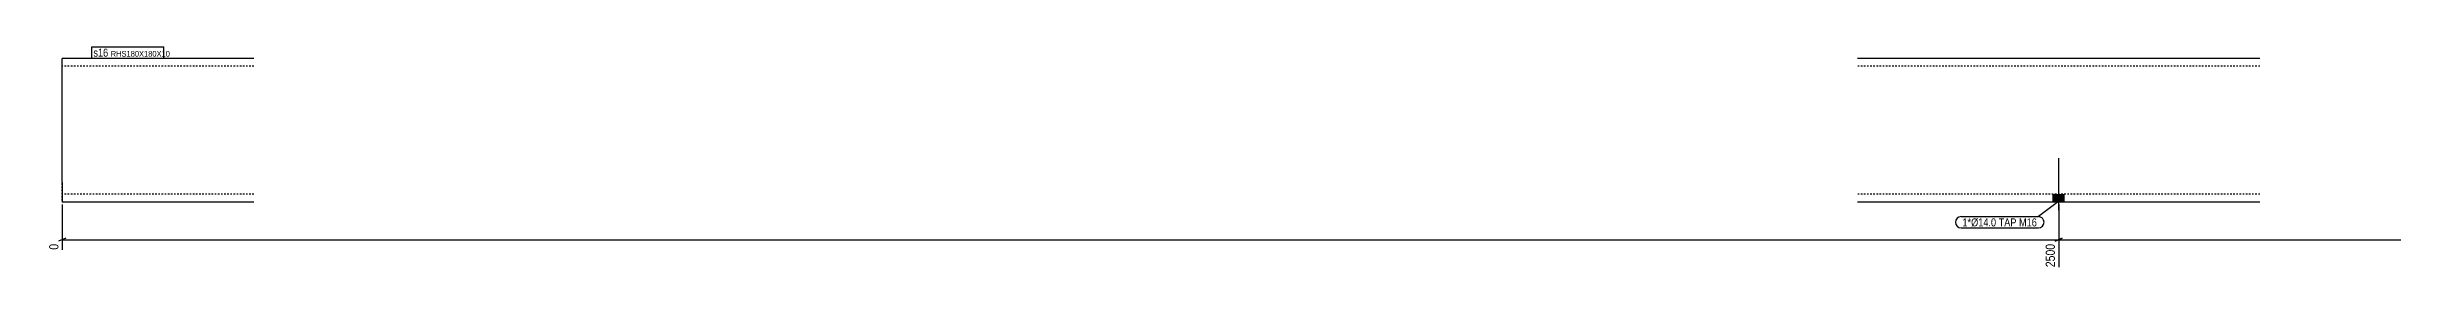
# Model space of a CAD drawing. Header units: millimetres. Extents: x 7 to 17784, y 7 to 355.
# Drawn here: x 7 to 2943, y 7 to 285 of the extents above; entities that cross this region are included whole.
import ezdxf

# ---------------------------------------------------------------- set-up
doc = ezdxf.new("R2010")
doc.units = ezdxf.units.MM
doc.linetypes.add('DXK_LINE_DOT2', pattern=[3.9198, 1.9599, -1.9599])
for name, color, linetype in [('MÅLSÆTNING', 7, 'Continuous'), ('STÅL', 7, 'Continuous'), ('TEKST', 7, 'Continuous')]:
    doc.layers.add(name, color=color, linetype=linetype)
doc.styles.add('Arial Narrow', font='ARIALN.TTF', dxfattribs={"height": 0.2})

msp = doc.modelspace()

# ---------------------------------------------------------------- hatches: boundary and pattern name
at = {"layer": 'STÅL', "linetype": 'Continuous'}
msp.add_hatch(color=3, dxfattribs=at).paths.add_polyline_path([(2532.8, 100.6), (2518.8, 100.6), (2518.8, 90.6), (2532.8, 90.6)])

# ---------------------------------------------------------------- linework, layer by layer
at = {"layer": 'MÅLSÆTNING', "color": 7, "linetype": 'Continuous'}
for p, q in [((25.8, 87.6), (25.8, 30.9)), ((2525.8, 87.6), (2525.8, 9)), ((30.3, 45.2), (21.3, 41.6)), ((25.8, 43.4), (2525.8, 43.4)), ((2521.3, 41.6), (2530.3, 45.2))]:
    msp.add_line(p, q, dxfattribs=at)
at = {"layer": 'STÅL', "color": 2, "linetype": 'Continuous'}
for p, q in [((265.8, 270.6), (25.8, 270.6)), ((25.8, 115.6), (25.8, 270.6)), ((2777.8, 270.6), (2273.8, 270.6)), ((25.8, 115.6), (25.8, 90.6)), ((265.8, 90.6), (25.8, 90.6)), ((2777.8, 90.6), (2273.8, 90.6))]:
    msp.add_line(p, q, dxfattribs=at)
at = {"layer": 'STÅL', "color": 7, "linetype": 'DXK_LINE_DOT2'}
for p, q in [((265.8, 260.6), (25.8, 260.6)), ((2777.8, 260.6), (2273.8, 260.6)), ((25.8, 92.5), (25.8, 115.6)), ((265.8, 100.6), (25.8, 100.6)), ((2777.8, 100.6), (2273.8, 100.6))]:
    msp.add_line(p, q, dxfattribs=at)
at = {"layer": 'STÅL', "color": 3, "linetype": 'Continuous'}
for p, q in [((2525.8, 80.6), (2525.8, 145.6)), ((2518.8, 90.6), (2518.8, 100.6)), ((2532.8, 90.6), (2532.8, 100.6))]:
    msp.add_line(p, q, dxfattribs=at)

# ---------------------------------------------------------------- wipeouts: each hides what was drawn before it
at = {"color": 0}
msp.add_wipeout([(2498.7, 60.1), (2498.7, 70.6), (2405.3, 70.6), (2405.3, 60.1)], dxfattribs=at).dxf.layer = 'TEKST'

# ---------------------------------------------------------------- next in the draw order: wipeouts: each hides what was drawn before it
at = {"color": 0, "linetype": 'Continuous'}
for points in [[(23.4, 40.6), (6.6, 40.6), (6.6, 28.5), (23.4, 28.5)], [(2523.4, 40.6), (2506.6, 40.6), (2506.6, 6.6), (2523.4, 6.6)]]:
    msp.add_wipeout(points, dxfattribs=at).dxf.layer = 'MÅLSÆTNING'
at = {"color": 0}
for points in [[(83.3, 272.7), (83.3, 283.2), (64.8, 283.2), (64.8, 272.7)], [(2498.7, 60.1), (2498.7, 70.6), (2405.3, 70.6), (2405.3, 60.1)]]:
    msp.add_wipeout(points, dxfattribs=at).dxf.layer = 'TEKST'

# ---------------------------------------------------------------- next in the draw order: linework, layer by layer
at = {"layer": 'MÅLSÆTNING', "color": 7, "linetype": 'Continuous'}
for p, q in [((2525.8, 87.6), (2525.8, 9)), ((2530.3, 45.2), (2521.3, 41.6)), ((2525.8, 43.4), (5875.6, 43.4))]:
    msp.add_line(p, q, dxfattribs=at)
at = {"layer": 'TEKST', "color": 7, "linetype": 'Continuous'}
for p, q in [((2525.5, 91.1), (2500.5, 72.4)), ((2403.5, 72.4), (2500.5, 72.4)), ((2403.5, 58.3), (2500.5, 58.3))]:
    msp.add_line(p, q, dxfattribs=at)
for centre, start, end in [((2403.5, 65.3), 90, 270), ((2500.5, 65.3), 270, 90)]:
    msp.add_arc(centre, 7.05, start, end, dxfattribs=at)

# ---------------------------------------------------------------- next in the draw order: texts
at = {"layer": 'MÅLSÆTNING', "color": 3, "linetype": 'Continuous', "style": 'Arial Narrow'}
for s, height, p in [('0', 11.5, (21, 30.9)), ('2500', 11.45, (2521, 9))]:
    msp.add_text(s, height=height, rotation=90.0002, dxfattribs=at).set_placement(p)
at = {"layer": 'TEKST', "color": 3, "style": 'Arial Narrow'}
msp.add_text('1*Ø14.0 TAP M16', height=10.021, dxfattribs=at).set_placement((2405.3, 60.1))

# ---------------------------------------------------------------- next in the draw order: wipeouts: each hides what was drawn before it
at = {"color": 0}
msp.add_wipeout([(83.3, 272.7), (83.3, 283.2), (64.8, 283.2), (64.8, 272.7)], dxfattribs=at).dxf.layer = 'TEKST'

# ---------------------------------------------------------------- next in the draw order: linework, layer by layer
at = {"layer": 'TEKST', "color": 7, "linetype": 'Continuous'}
msp.add_line((63, 270.9), (63, 285), dxfattribs=at)

# ---------------------------------------------------------------- next in the draw order: wipeouts: each hides what was drawn before it
at = {"color": 0}
msp.add_wipeout([(151.4, 272.7), (151.4, 280.2), (86.5, 280.2), (86.5, 272.7)], dxfattribs=at).dxf.layer = 'TEKST'

# ---------------------------------------------------------------- next in the draw order: wipeouts: each hides what was drawn before it
msp.add_wipeout([(151.4, 272.7), (151.4, 280.2), (86.5, 280.2), (86.5, 272.7)], dxfattribs=at).dxf.layer = 'TEKST'

# ---------------------------------------------------------------- next in the draw order: linework, layer by layer
at = {"layer": 'TEKST', "color": 7, "linetype": 'Continuous'}
for p, q in [((63, 285), (153.2, 285)), ((63, 270.9), (153.2, 270.9)), ((153.2, 270.9), (153.2, 285))]:
    msp.add_line(p, q, dxfattribs=at)

# ---------------------------------------------------------------- next in the draw order: texts
at = {"layer": 'TEKST', "color": 3, "style": 'Arial Narrow'}
for s, height, p in [('s16', 10.02, (64.8, 272.7)), ('RHS180X180X10', 7.158, (86.5, 272.7))]:
    msp.add_text(s, height=height, dxfattribs=at).set_placement(p)

doc.saveas('drawing.dxf')
